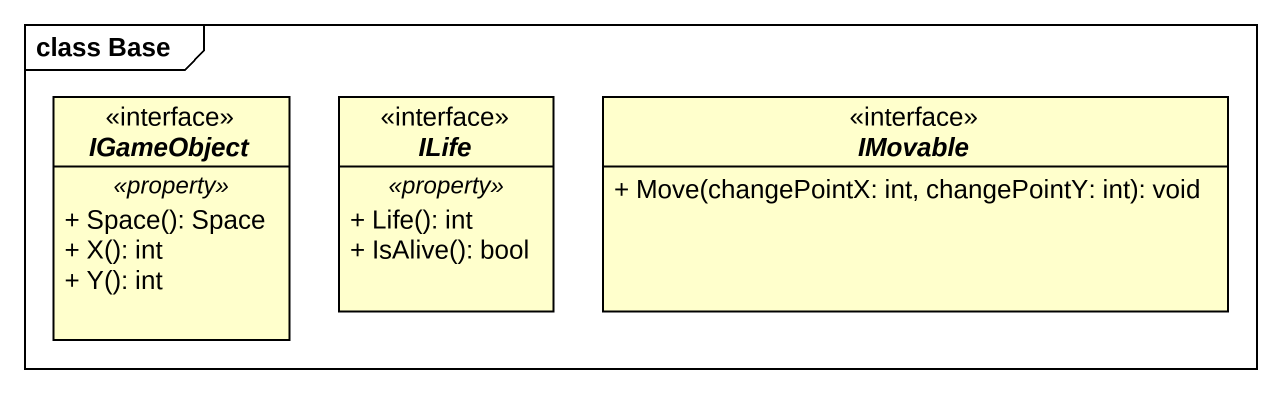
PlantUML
@startuml
mainframe class Base
hide circle
hide empty members
skinparam classAttributeIconSize 0
interface IGameObject {
  .. <<property>> ..
  + Space(): Space
  + X(): int
  + Y(): int
}
interface ILife {
  .. <<property>> ..
  + Life(): int
  + IsAlive(): bool
}
interface IMovable {
  + Move(changePointX: int, changePointY: int): void
}
@enduml
